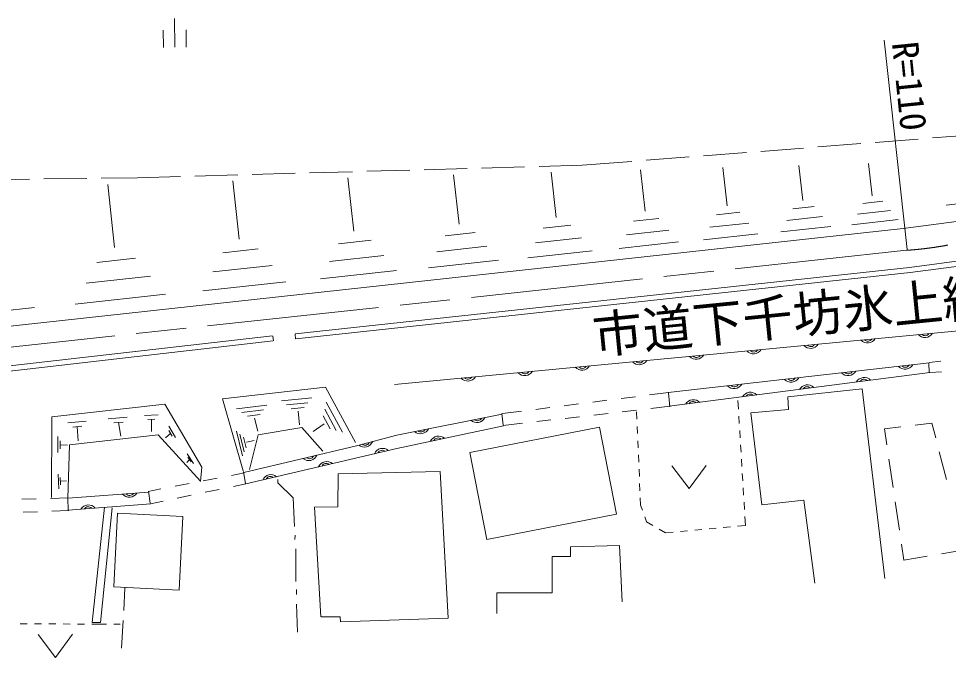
# Model space of a CAD drawing. Units: millimetres, scale not verified. Extents: x 40000 to 680000, y 20000 to 380000.
# Drawn here: x 387666 to 452464, y 254901 to 299436 of the extents above; entities that cross this region are included whole.
import ezdxf
from ezdxf.enums import TextEntityAlignment as Align

# ---------------------------------------------------------------- set-up
doc = ezdxf.new("R2010")
doc.units = ezdxf.units.MM
doc.header["$LTSCALE"] = 1000
doc.linetypes.add('CHAIN', pattern=[18.5, 12, -1.5, 3.5, -1.5])
for name, color, linetype, lineweight in [('M-BGD', 7, 'Continuous', 13), ('M-BMK', 2, 'CHAIN', 13), ('M-BMK-SRVR', 3, 'Continuous', 13)]:
    doc.layers.add(name, color=color, linetype=linetype, lineweight=lineweight)
doc.layers.add('M-BGD-HTXT', color=7, linetype='Continuous')
doc.styles.add('ＭＳ ゴシック', font='')
doc.styles.get('ＭＳ ゴシック').set_extended_font_data('MS Gothic')

msp = doc.modelspace()

# ---------------------------------------------------------------- linework, layer by layer
at = {"layer": 'M-BGD'}
for p, q in [((398555, 297436), (398532, 299436)), ((397741, 298627), (397755, 297427)), ((399341, 298645), (399355, 297445)), ((450351, 291038), (447360, 290804)), ((454338, 291349), (451347, 291115)), ((442375, 290414), (439384, 290180)), ((446363, 290726), (443372, 290492)), ((434399, 289791), (431408, 289557)), ((438387, 290103), (435396, 289869)), ((422933, 289096), (419934, 289012)), ((426930, 289207), (423933, 289124)), ((430411, 289479), (426930, 289207)), ((437050, 286391), (436755, 289058)), ((442309, 286751), (442039, 289203)), ((447148, 287081), (446899, 289336)), ((398942, 288428), (395945, 288344)), ((402941, 288539), (399942, 288456)), ((406939, 288650), (403940, 288567)), ((410938, 288762), (407939, 288678)), ((414936, 288873), (411937, 288790)), ((418934, 288984), (415936, 288901)), ((418362, 285113), (417984, 288542)), ((425118, 285575), (424770, 288728)), ((431332, 286000), (431012, 288900)), ((388432, 288241), (385432, 288199)), ((392431, 288296), (389431, 288254)), ((395945, 288344), (393431, 288310)), ((394361, 283471), (393875, 287879)), ((403037, 284065), (402590, 288118)), ((411019, 284611), (410608, 288339)), ((447887, 286699), (446510, 286547)), ((456821, 286973), (452309, 286434)), ((437924, 285938), (436296, 285758)), ((443113, 286334), (441616, 286169)), ((448422, 286061), (446127, 285807)), ((432283, 285507), (430512, 285312)), ((438556, 285184), (435843, 284884)), ((443695, 285641), (441199, 285365)), ((448957, 285423), (445745, 285068)), ((449319, 284811), (455049, 285557)), ((332166, 271997), (449319, 284811)), ((419486, 284531), (417393, 284300)), ((426151, 285039), (424226, 284827)), ((432971, 284687), (430020, 284362)), ((444277, 284947), (440783, 284561)), ((412241, 283978), (409965, 283726)), ((426899, 284148), (423690, 283793)), ((433659, 283867), (429527, 283411)), ((439189, 284430), (435390, 284010)), ((404366, 283376), (401891, 283103)), ((420300, 283561), (416810, 283176)), ((427647, 283256), (423155, 282760)), ((395806, 282723), (393115, 282426)), ((413126, 282923), (409332, 282504)), ((421113, 282591), (416228, 282052)), ((449753, 282077), (454854, 282757)), ((405328, 282230), (401203, 281775)), ((406950, 277449), (449753, 282077)), ((414010, 281869), (408699, 281282)), ((449795, 281729), (454907, 282411)), ((396851, 281476), (392366, 280981)), ((406988, 277101), (449795, 281729)), ((406289, 281084), (400514, 280446)), ((397897, 280230), (391618, 279537)), ((388774, 279302), (381947, 278549)), ((413873, 273931), (458620, 278194)), ((406944, 277432), (406973, 277099)), ((332565, 268972), (405372, 277321)), ((332605, 268624), (405412, 276973)), ((405378, 277305), (405421, 276969)), ((432945, 273360), (451124, 275435)), ((451110, 275439), (451132, 274757)), ((451945, 275565), (451120, 275452)), ((451167, 274768), (433004, 272405)), ((451162, 274770), (451984, 274810)), ((409065, 273749), (401876, 272919)), ((411142, 269883), (409065, 273749)), ((441280, 273058), (446456, 273633)), ((446456, 273633), (448038, 260405)), ((401876, 272919), (403314, 267902)), ((405991, 272793), (408095, 272998)), ((428665, 272824), (427673, 272698)), ((430649, 273076), (429657, 272950)), ((432960, 273369), (431641, 273202)), ((432952, 273339), (433059, 272381)), ((437790, 272820), (437828, 272207)), ((441328, 272195), (441280, 273058)), ((397850, 272567), (389990, 271672)), ((400438, 268158), (397850, 272567)), ((402851, 272223), (404955, 272496)), ((403230, 271965), (404733, 272161)), ((406328, 272509), (407831, 272656)), ((406666, 272225), (407567, 272313)), ((409000, 272214), (409809, 270722)), ((409100, 272687), (410232, 270598)), ((424697, 272319), (423705, 272193)), ((426681, 272572), (425689, 272445)), ((431722, 272256), (433067, 272411)), ((438692, 271956), (441328, 272195)), ((389990, 271672), (389958, 266049)), ((393909, 271536), (395231, 271646)), ((396433, 271771), (397403, 271804)), ((396677, 271494), (397162, 271510)), ((396919, 271502), (396922, 270646)), ((403610, 271708), (404512, 271825)), ((404113, 271569), (404350, 270681)), ((407141, 272060), (407251, 271120)), ((408901, 271740), (409386, 270845)), ((414033, 270404), (421365, 271869)), ((421343, 271912), (421428, 271081)), ((422713, 272067), (421394, 271900)), ((425761, 271568), (426755, 271683)), ((427748, 271797), (428742, 271912)), ((429735, 272026), (430728, 272141)), ((430741, 271509), (430718, 272010)), ((437858, 271708), (437889, 271209)), ((439459, 265533), (438692, 271956)), ((391100, 271256), (392370, 271373)), ((391438, 270956), (392073, 271014)), ((391756, 270985), (391817, 269995)), ((394293, 271248), (394953, 271303)), ((394623, 271275), (394783, 270328)), ((398141, 271029), (398610, 270221)), ((404368, 270426), (407404, 270938)), ((407404, 270938), (408873, 269276)), ((408969, 271176), (408186, 270651)), ((421455, 271050), (414021, 269466)), ((428143, 270952), (419108, 269186)), ((421436, 271069), (422781, 271224)), ((423774, 271339), (424768, 271453)), ((429328, 264892), (428143, 270952)), ((430787, 270510), (430764, 271010)), ((449156, 270969), (448005, 270829)), ((451301, 271232), (450149, 271091)), ((451579, 270208), (451312, 271236)), ((390398, 269180), (390398, 270300)), ((391204, 269723), (397403, 270426)), ((397403, 270426), (400342, 267199)), ((398258, 270519), (397907, 270200)), ((398141, 270721), (398376, 270317)), ((403277, 268956), (402852, 270673)), ((403397, 269239), (403093, 270465)), ((403517, 269522), (403335, 270257)), ((403761, 267998), (404368, 270426)), ((411221, 269658), (414033, 270404)), ((437919, 270709), (437950, 270210)), ((448005, 270829), (448170, 269713)), ((390567, 269447), (390567, 270007)), ((390567, 269727), (391075, 269688)), ((391108, 265985), (391204, 269723)), ((403373, 267786), (411221, 269658)), ((403546, 269915), (404088, 270027)), ((430833, 269511), (430810, 270011)), ((437980, 269711), (438011, 269212)), ((399421, 269089), (399864, 268425)), ((414021, 269466), (403510, 266993)), ((419108, 269186), (420293, 263125)), ((430879, 268512), (430856, 269012)), ((452334, 267304), (451830, 269240)), ((399580, 268692), (399391, 268497)), ((399469, 268858), (399690, 268526)), ((433187, 268264), (434405, 266678)), ((434405, 266678), (435587, 268291)), ((438041, 268713), (438072, 268214)), ((448316, 268724), (448609, 266745)), ((390460, 266660), (390414, 267682)), ((400342, 267167), (400438, 268158)), ((403380, 267764), (402497, 267593)), ((403343, 267860), (403485, 267008)), ((409909, 265403), (409941, 267704)), ((409941, 267704), (417034, 267863)), ((417034, 267863), (417609, 257639)), ((430925, 267513), (430902, 268013)), ((438102, 267715), (438133, 267216)), ((390591, 266927), (390568, 267438)), ((390579, 267183), (391006, 267219)), ((399552, 267022), (398570, 266832)), ((401515, 267403), (400533, 267213)), ((402632, 266815), (403507, 266997)), ((405731, 267081), (405731, 267315)), ((406796, 266016), (405731, 267081)), ((430971, 266514), (430948, 267014)), ((391112, 265999), (396727, 266415)), ((397588, 266642), (396705, 266471)), ((396711, 266494), (396839, 265656)), ((400674, 266410), (401653, 266612)), ((438163, 266717), (438194, 266218)), ((388901, 265965), (387901, 265941)), ((391121, 266017), (389901, 265988)), ((391088, 266011), (391130, 265159)), ((396861, 265619), (397736, 265801)), ((398716, 266004), (399695, 266207)), ((406902, 264035), (406796, 266016)), ((431017, 265513), (430994, 266015)), ((438224, 265719), (438255, 265220)), ((442382, 265869), (439459, 265533)), ((443149, 260070), (442382, 265869)), ((448755, 265756), (449048, 263778)), ((387980, 265019), (388979, 265056)), ((389978, 265093), (391163, 265136)), ((396878, 265601), (391122, 265175)), ((392792, 257343), (393642, 265368)), ((394180, 265331), (393381, 257343)), ((408279, 265371), (409909, 265403)), ((408726, 257734), (408279, 265371)), ((431136, 265174), (431017, 265513)), ((394560, 264955), (394301, 259826)), ((399115, 264725), (394560, 264955)), ((398855, 259595), (399115, 264725)), ((420293, 263125), (429328, 264892)), ((431421, 264363), (431302, 264702)), ((438286, 264721), (438323, 264108)), ((431867, 264097), (431421, 264363)), ((432742, 263575), (432296, 263841)), ((435284, 263818), (434786, 263770)), ((436279, 263913), (435781, 263865)), ((437275, 264008), (436777, 263960)), ((438323, 264108), (437772, 264055)), ((406924, 263119), (406945, 263417)), ((433293, 263628), (432742, 263575)), ((434288, 263723), (433790, 263675)), ((406987, 260201), (406987, 262480)), ((429537, 262706), (426135, 262610)), ((426135, 262610), (426135, 261937)), ((429729, 258776), (429537, 262706)), ((449195, 262789), (449360, 261673)), ((426135, 261937), (424840, 261937)), ((424840, 261937), (424840, 259399)), ((449360, 261673), (450991, 261954)), ((451976, 262124), (453608, 262406)), ((394301, 259826), (398855, 259595)), ((395059, 259753), (394995, 258177)), ((407030, 259285), (407030, 259625)), ((424840, 259399), (421004, 259399)), ((421004, 259399), (421004, 257957)), ((407094, 256665), (407030, 258603)), ((388270, 257243), (387770, 257245)), ((393381, 257343), (392792, 257343)), ((394952, 257474), (394846, 255557)), ((410068, 257734), (408755, 257738)), ((410100, 257383), (410068, 257734)), ((417609, 257639), (410100, 257383)), ((389270, 257239), (388770, 257241)), ((390270, 257235), (389770, 257237)), ((391270, 257230), (390770, 257232)), ((392270, 257226), (391770, 257228)), ((393336, 257221), (392770, 257224)), ((393796, 257221), (393336, 257221)), ((394756, 257221), (394296, 257221)), ((389022, 256487), (390240, 254901)), ((390240, 254901), (391422, 256515))]:
    msp.add_line(p, q, dxfattribs=at)
for centre, radius, start, end in [((450819, 277827), 625, 222.312, 328.5722), ((450837, 277641), 312, 222.312, 328.5722), ((442855, 277068), 625, 222.312, 328.5722), ((442873, 276882), 312, 222.312, 328.5722), ((446837, 277448), 625, 222.312, 328.5722), ((446855, 277261), 312, 222.312, 328.5722), ((438873, 276689), 625, 222.312, 328.5722), ((438891, 276502), 312, 222.312, 328.5722), ((430909, 275930), 625, 222.312, 328.5722), ((430927, 275744), 312, 222.312, 328.5722), ((434891, 276310), 625, 222.312, 328.5722), ((434909, 276123), 312, 222.312, 328.5722), ((422945, 275172), 625, 222.312, 328.5722), ((422963, 274985), 312, 222.312, 328.5722), ((426927, 275551), 625, 222.312, 328.5722), ((426945, 275364), 312, 222.312, 328.5722), ((445470, 275167), 625, 223.38197, 329.64217), ((445491, 274981), 312, 223.38197, 329.64217), ((449444, 275621), 625, 223.38197, 329.64217), ((449465, 275435), 312, 223.38197, 329.64217), ((418963, 274792), 625, 222.312, 328.5722), ((418981, 274606), 312, 222.312, 328.5722), ((441496, 274714), 625, 223.38197, 329.64217), ((441517, 274527), 312, 223.38197, 329.64217), ((446596, 273795), 625, 44.28144, 150.54164), ((446572, 273981), 312, 44.28144, 150.54164), ((437521, 274260), 625, 223.38197, 329.64217), ((437543, 274074), 312, 223.38197, 329.64217), ((442630, 273279), 625, 44.28144, 150.54164), ((442606, 273465), 312, 44.28144, 150.54164), ((434697, 272247), 625, 44.28144, 150.54164), ((438663, 272763), 625, 44.28144, 150.54164), ((438639, 272949), 312, 44.28144, 150.54164), ((434672, 272433), 312, 44.28144, 150.54164), ((419598, 271898), 625, 228.16916, 334.42936), ((419634, 271714), 312, 228.16916, 334.42936), ((415675, 271114), 625, 228.16916, 334.42936), ((415712, 270930), 312, 228.16916, 334.42936), ((416937, 269704), 625, 48.89363, 155.15383), ((411762, 270189), 625, 231.72024, 337.98044), ((411810, 270008), 312, 231.72024, 337.98044), ((416898, 269887), 312, 48.89363, 155.15383), ((407884, 269248), 625, 230.28653, 336.54674), ((407927, 269065), 312, 230.28653, 336.54674), ((413037, 268850), 625, 50.11114, 156.37134), ((412994, 269032), 312, 50.11114, 156.37134), ((409144, 267933), 625, 50.11114, 156.37134), ((409101, 268116), 312, 50.11114, 156.37134), ((405250, 267017), 625, 50.11114, 156.37134), ((405207, 267200), 312, 50.11114, 156.37134), ((395388, 266692), 625, 221.11341, 327.37362), ((395402, 266505), 312, 221.11341, 327.37362), ((392532, 264904), 625, 41.10282, 147.36303), ((392518, 265091), 312, 41.10282, 147.36303)]:
    msp.add_arc(centre, radius, start, end, dxfattribs=at)
at = {"layer": 'M-BMK'}
msp.add_line((449544, 283281), (354739, 273028), dxfattribs=at)
msp.add_arc((447848, 308250), 25027, 273.88646, 280.54525, dxfattribs=at)
at = {"layer": 'M-BMK-SRVR'}
msp.add_line((449597, 283349), (447978, 297941), dxfattribs=at)

# ---------------------------------------------------------------- texts
at = {"layer": 'M-BGD-HTXT', "style": 'ＭＳ ゴシック'}
msp.add_text('市道下千坊氷上線', height=2566, rotation=5.682, dxfattribs=at).set_placement((427880, 275295), align=Align.BOTTOM_LEFT)
at = {"layer": 'M-BMK-SRVR', "style": 'ＭＳ ゴシック'}
msp.add_text('R=110', height=1833, rotation=275.807, dxfattribs=at).set_placement((447978, 297683), align=Align.BOTTOM_LEFT)

doc.saveas('drawing.dxf')
